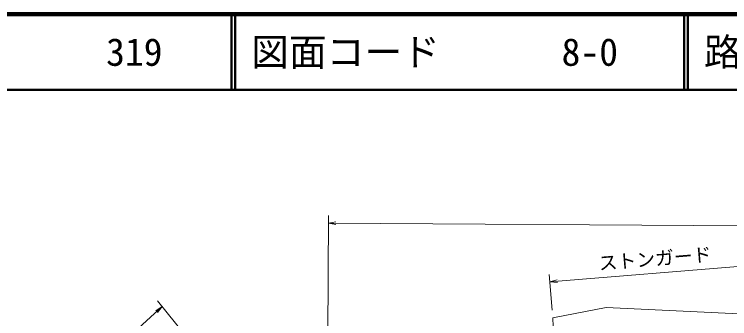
# Model space of a CAD drawing. Units: millimetres, scale not verified. Extents: x 40000 to 680000, y 20000 to 380000.
# Drawn here: x 88978 to 183804, y 339628 to 380000 of the extents above; entities that cross this region are included whole.
import ezdxf
from ezdxf.enums import TextEntityAlignment as Align

# ---------------------------------------------------------------- set-up
doc = ezdxf.new("R2010")
doc.units = ezdxf.units.MM
doc.header["$LTSCALE"] = 1000
for name, color, linetype, lineweight in [('M-BGD', 7, 'Continuous', 13), ('M-STR-HTXT', 7, 'Continuous', 13), ('M-TTL', 2, 'Continuous', 140), ('M-TTL-LINE', 7, 'Continuous', 50)]:
    doc.layers.add(name, color=color, linetype=linetype, lineweight=lineweight)
doc.layers.add('M-TTL-TXT', color=7, linetype='Continuous')
doc.styles.add('ＭＳ ゴシック', font='')
doc.styles.get('ＭＳ ゴシック').set_extended_font_data('MS Gothic')

# ---------------------------------------------------------------- blocks, each defined once
blk = doc.blocks.new('open_arrow')
at = {"color": 0, "linetype": 'Continuous', "lineweight": -2}
blk.add_lwpolyline([(7.5, 1.25), (0, 0), (7.5, -1.25)], dxfattribs=at)

msp = doc.modelspace()

# ---------------------------------------------------------------- linework, layer by layer
at = {"layer": 'M-BGD'}
for p, q in [((160358, 339756), (167411, 341106)), ((167411, 341106), (196673, 339756)), ((161108, 322499), (160358, 339756))]:
    msp.add_line(p, q, dxfattribs=at)
at = {"layer": 'M-STR-HTXT'}
for p, q in [((130423, 323472), (130622, 353305)), ((130615, 352305), (270717, 351371)), ((159967, 344514), (206180, 348307)), ((160276, 340752), (159885, 345510)), ((128635, 316261), (107952, 342017)), ((84611, 319432), (108580, 341239))]:
    msp.add_line(p, q, dxfattribs=at)
at = {"layer": 'M-TTL'}
msp.add_line((680000, 380000), (40000, 380000), dxfattribs=at)
at = {"layer": 'M-TTL-LINE'}
for p, q in [((117750, 380000), (117750, 370000)), ((118250, 380000), (118250, 370000)), ((177750, 380000), (177750, 370000)), ((178250, 380000), (178250, 370000)), ((40000, 370000), (680000, 370000))]:
    msp.add_line(p, q, dxfattribs=at)

# ---------------------------------------------------------------- block references
at = {"layer": 'M-STR-HTXT', "xscale": 133, "yscale": 133}
for p, rotation in [((130615, 352305), 359.6), ((159967, 344514), 4.7), ((108580, 341239), 222.3)]:
    msp.add_blockref('open_arrow', p, dxfattribs=dict(at, rotation=rotation))

# ---------------------------------------------------------------- texts
at = {"layer": 'M-STR-HTXT', "style": 'ＭＳ ゴシック'}
msp.add_text('ストンガード', height=1833, rotation=4.693, dxfattribs=at).set_placement((174034, 346134), align=Align.BOTTOM_CENTER)
at = {"layer": 'M-TTL-TXT', "style": 'ＭＳ ゴシック'}
for s, p in [('319', (101142, 375000)), ('319', (101142, 375000)), ('図面コード', (120380, 375000)), ('8-0', (161521, 375000)), ('8-0', (161521, 375000)), ('路 線 名', (180380, 375000))]:
    msp.add_text(s, height=3666, dxfattribs=at).set_placement(p, align=Align.MIDDLE_LEFT)

doc.saveas('drawing.dxf')
